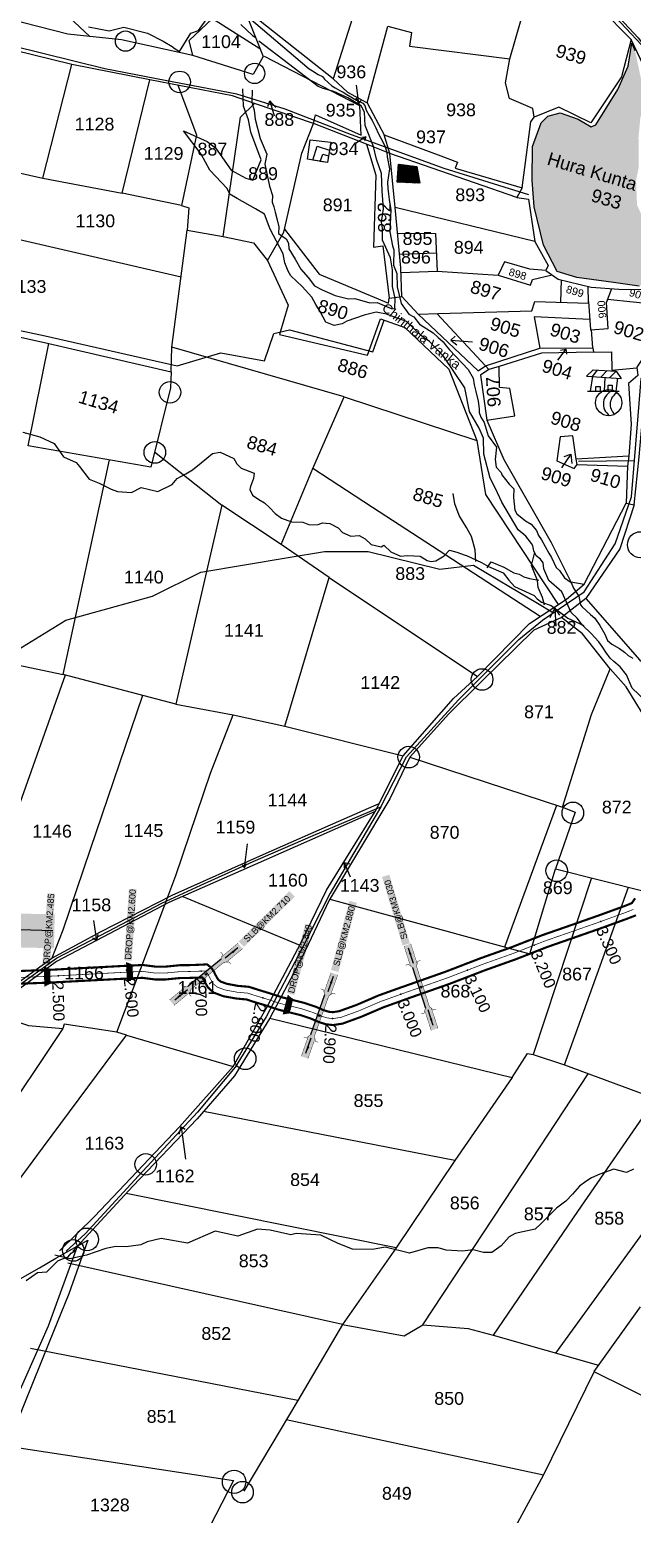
# Model space of a CAD drawing. Header units: inches. Extents: x 191726 to 254104, y 1600078 to 1621862.
# Drawn here: x 196787 to 197637, y 1607124 to 1609216 of the extents above; entities that cross this region are included whole.
import ezdxf
from ezdxf.enums import TextEntityAlignment as Align

# ---------------------------------------------------------------- set-up
doc = ezdxf.new("R2010")
doc.units = ezdxf.units.IN
doc.header["$LTSCALE"] = 15
doc.header["$MEASUREMENT"] = 0
doc.linetypes.add('ACAD_ISO02W100', pattern=[15, 12, -3])
doc.linetypes.add('HIDDEN2', pattern=[0.1875, 0.125, -0.0625])
for name, color, linetype in [('BOUNDRY STONES', 240, 'Continuous'), ('CANAL1', 7, 'Continuous'), ('CSMark', 72, 'Continuous'), ('PLOTS', 7, 'Continuous'), ('PLOTS NO', 7, 'Continuous'), ('ROADS', 1, 'Continuous'), ('STREAMS', 4, 'Continuous'), ('STRUCTURE', 5, 'Continuous'), ('text2', 7, 'Continuous'), ('Title', 7, 'Continuous'), ('VILLAGE', 7, 'Continuous'), ('wells', 7, 'Continuous')]:
    doc.layers.add(name, color=color, linetype=linetype)
doc.styles.get("Standard").update_dxf_attribs({"font": 'arial.ttf'})
doc.dimstyles.get("Standard").update_dxf_attribs({"dimtxt": 0.18, "dimasz": 0.18, "dimexe": 0.18, "dimexo": 0.0625, "dimgap": 0.09, "dimtad": 0, "dimtih": 1, "dimtoh": 1, "dimdec": 4, "dimzin": 0, "dimdsep": 46, "dimtxsty": 'Standard', "dimcen": 0.09, "dimadec": 0, "dimazin": 0, "dimtfac": 1, "dimtdec": 4, "dimtofl": 0, "dimtmove": 0, "dimatfit": 3, "dimfxl": 1, "dimtolj": 1, "dimtzin": 0, "dimarcsym": 0})

# ---------------------------------------------------------------- blocks, each defined once
blk = doc.blocks.new('DROP')
h = blk.add_hatch()
h.set_pattern_fill('ANSI31', color=1, scale=10, angle=45)
h.set_pattern_definition([(90, (-324.4107, -25.7687), (-1.25, 0), [])])
h.paths.add_polyline_path([(-9.9, -4.3), (-13.8, 4.1), (13.8, 4.1), (10.2, -4.3)])
at = {"layer": 'STRUCTURE', "color": 5, "const_width": 0.49}
blk.add_lwpolyline([(-9.9, -4.3), (-13.8, 4.1), (13.8, 4.1), (10.2, -4.3), (-9.9, -4.3)], dxfattribs=at)
at = {"layer": 'STRUCTURE', "color": 5}
blk.add_circle((0, 0), 1.33, dxfattribs=at)
blk = doc.blocks.new('SLB')
at = {"layer": 'STRUCTURE'}
h = blk.add_hatch(dxfattribs=at)
h.set_pattern_fill('DOTS', color=6, scale=20, angle=320.3722, style=0)
h.set_pattern_definition([(320.372247934, (-159.4327, -72.9564), (1.2786241598, 0.5641323054), [0, -1.25])])
h.paths.add_polyline_path([(769699.5, 1706871.1), (769699.5, 1706861.1), (769729.1, 1706861.1), (769732.1, 1706863.1), (769792.1, 1706863.1), (769795.1, 1706861.1), (769824.7, 1706861.1), (769824.7, 1706871.1), (769795.1, 1706871.1), (769792.1, 1706869.1), (769732.1, 1706869.1), (769729.1, 1706871.1)])
at = {"layer": 'STRUCTURE', "color": 6, "linetype": 'ACAD_ISO02W100', "ltscale": 0.5, "const_width": 0.5}
for points in [[(769699.5, 1706871.1), (769729.1, 1706871.1)], [(769699.5, 1706861.1), (769729.1, 1706861.1)], [(769795.1, 1706871.1), (769824.7, 1706871.1)], [(769795.1, 1706861.1), (769824.7, 1706861.1)]]:
    blk.add_lwpolyline(points, dxfattribs=at)
at = {"layer": 'STRUCTURE', "color": 6, "const_width": 0.628}
for points in [[(769726.1, 1706877.1), (769726.1, 1706873.1), (769732.1, 1706869.1), (769792.1, 1706869.1), (769798.1, 1706873.1), (769798.1, 1706877.1)], [(769726.1, 1706855.1), (769726.1, 1706859.1), (769732.1, 1706863.1), (769792.1, 1706863.1), (769798.1, 1706859.1), (769798.1, 1706855.1)]]:
    blk.add_lwpolyline(points, dxfattribs=at)
at = {"layer": 'STRUCTURE', "color": 6}
blk.add_lwpolyline([(769732.1, 1706863.1), (769792.1, 1706863.1)], dxfattribs=at)
blk.add_lwpolyline([(769732.1, 1706863.1), (769792.1, 1706863.1)], dxfattribs=at)
at = {"layer": 'STRUCTURE', "color": 0}
blk.add_circle((769762.1, 1706866.1), 1.24, dxfattribs=at)
for points in [[(769703.8, 1706866), (769726.7, 1706866)], [(769818.6, 1706865.8), (769795.7, 1706865.8)]]:
    blk.add_leader(points, dimstyle='Standard', override={"dimasz": 10, "dimgap": 0.09, "dimtad": 0}, dxfattribs=at)

msp = doc.modelspace()

# ---------------------------------------------------------------- hatches: boundary and pattern name
at = {"layer": 'VILLAGE'}
h = msp.add_hatch(dxfattribs=at)
h.set_pattern_fill('ANSI31', color=30, scale=11.805297, angle=2.6274)
h.set_pattern_definition([(47.627391, (153890.0272, 1592848.3399), (-1.09018614, 0.99452142), [])])
h.paths.add_polyline_path([(197307.2, 1609026.3), (197333.2, 1609022.8), (197337.3, 1608999.3), (197305.4, 1609000.6)])
at = {"layer": 'wells'}
h = msp.add_hatch(dxfattribs=at)
h.set_pattern_fill('DASH', color=4, scale=12.436833, angle=-16.6791)
h.set_pattern_definition([(343.3208545, (164753.1888, 1614645.4132), (1.93538719, 1.04300749), [1.55460416, -1.55460416])])
h.paths.add_polyline_path([(197636.3, 1609196.6), (197640.7, 1609186.4), (197647.7, 1609153.8), (197653.1, 1609128.5), (197657.5, 1609115.2), (197648.4, 1609092.1), (197645.7, 1609063.7), (197646.2, 1609022.8), (197642.3, 1609003.4), (197643.6, 1608968.9), (197652.9, 1608948.5), (197664.1, 1608885.3), (197667.4, 1608866.4), (197646.6, 1608854.4), (197610.6, 1608859.3), (197558.7, 1608866.4), (197530.9, 1608875.2), (197511.6, 1608912.3), (197498.7, 1608966.3), (197495.7, 1609003.4), (197496.4, 1609051), (197508.6, 1609084.5), (197517.7, 1609093.9), (197535.2, 1609098.7), (197560.9, 1609089.5), (197579.1, 1609078.7), (197585.5, 1609081.4), (197616.7, 1609131.2), (197631, 1609164.3)])

# ---------------------------------------------------------------- linework, layer by layer
at = {"layer": 'BOUNDRY STONES', "color": 1}
for centre, radius in [((196922.6, 1609199.5), 14.3), ((197104.6, 1609154), 14.3), ((196998.9, 1609142), 15.2), ((196985.3, 1608704.8), 15.2), ((196963.9, 1608620.1), 15.2), ((197425.2, 1608300.3), 15.2), ((197321.8, 1608191), 15.2), ((197553.2, 1608112.4), 15.2), ((197530.3, 1608030.9), 15.2), ((197091.3, 1607766.1), 15.2), ((196951, 1607617.4), 15.2), ((196848.9, 1607496.1), 15.2), ((196868.2, 1607511.6), 16.1), ((197075.6, 1607170.2), 16.5), ((197087.5, 1607155.6), 15.2)]:
    msp.add_circle(centre, radius, dxfattribs=at)
at = {"layer": 'CANAL1', "color": 200, "const_width": 3}
for points in [[(196743.4, 1607888.6), (196812.9, 1607891.2), (196924.3, 1607897.1), (196927.8, 1607897.2), (196946.9, 1607898.2), (196965.4, 1607895.8), (196977.2, 1607895.7), (196999.6, 1607897.9), (197012.8, 1607898), (197029.2, 1607898.6), (197037.5, 1607899.1), (197043.4, 1607894.4), (197047.3, 1607888.7), (197048.8, 1607885.3), (197052.9, 1607878), (197056.3, 1607875), (197065.3, 1607871.7), (197080.7, 1607868.8), (197096.8, 1607867.4), (197108.1, 1607863.7), (197118.7, 1607860.5), (197123.9, 1607858.9), (197143.5, 1607852.6), (197174.5, 1607844.8), (197190.2, 1607839.6), (197201.5, 1607834.7), (197209, 1607832.3), (197214.8, 1607831.7), (197224, 1607833.2), (197248.2, 1607841.9), (197279.1, 1607855.2), (197307.8, 1607865.5), (197314.4, 1607867.8), (197373.7, 1607888.7), (197422.5, 1607907.5), (197466.5, 1607923.1), (197510.1, 1607940.2), (197544.4, 1607952.1), (197587.8, 1607967.3), (197624.5, 1607980.6), (197634.6, 1607984.6), (197636.5, 1607985.6), (197637.6, 1607987.2), (197641, 1607992.1)], [(196742.8, 1607870.6), (196813.7, 1607873.3), (196925.2, 1607879.1), (196928.7, 1607879.3), (196946.2, 1607880.1), (196964.2, 1607877.8), (196978, 1607877.7), (197000.5, 1607879.9), (197013.2, 1607880), (197030.1, 1607880.6), (197031, 1607880.7), (197031.5, 1607879.9), (197032.7, 1607877.2), (197038.7, 1607866.6), (197046.8, 1607859.3), (197060.5, 1607854.2), (197078.3, 1607851), (197093.2, 1607849.6), (197102.7, 1607846.5), (197113.6, 1607843.2), (197118.5, 1607841.8), (197138.5, 1607835.2), (197169.4, 1607827.5), (197183.8, 1607822.7), (197195.2, 1607817.8), (197205.4, 1607814.6), (197215.3, 1607813.6), (197228.5, 1607815.6), (197254.8, 1607825.2), (197285.7, 1607838.4), (197313.8, 1607848.5), (197320.4, 1607850.9), (197379.9, 1607871.8), (197428.8, 1607890.6), (197472.9, 1607906.3), (197516.4, 1607923.3), (197550.3, 1607935.1), (197593.8, 1607950.3), (197630.9, 1607963.8), (197642.2, 1607968.2)]]:
    msp.add_lwpolyline(points, dxfattribs=at)
at = {"layer": 'CANAL1', "color": 1, "linetype": 'HIDDEN2', "ltscale": 4, "const_width": 1}
msp.add_lwpolyline([(196743.1, 1607879.6), (196813.3, 1607882.2), (196924.8, 1607888.1), (196928.3, 1607888.3), (196946.6, 1607889.1), (196964.8, 1607886.8), (196977.6, 1607886.7), (197000.1, 1607888.9), (197013, 1607889), (197029.6, 1607889.6), (197034.6, 1607889.9), (197036.7, 1607888.2), (197039.4, 1607884.3), (197040.7, 1607881.3), (197045.8, 1607872.3), (197051.5, 1607867.2), (197062.9, 1607863), (197079.5, 1607859.9), (197095, 1607858.5), (197105.4, 1607855.1), (197116.2, 1607851.9), (197121.2, 1607850.3), (197141, 1607843.9), (197171.9, 1607836.2), (197187, 1607831.2), (197198.3, 1607826.2), (197207.2, 1607823.5), (197215, 1607822.7), (197226.2, 1607824.4), (197251.5, 1607833.6), (197282.4, 1607846.8), (197310.8, 1607857), (197317.4, 1607859.4), (197376.8, 1607880.2), (197425.7, 1607899), (197469.7, 1607914.7), (197513.2, 1607931.8), (197547.3, 1607943.6), (197590.8, 1607958.8), (197627.7, 1607972.2), (197638.4, 1607976.4)], dxfattribs=at)
at = {"layer": 'PLOTS'}
for points in [[(197218.7, 1609585.3), (197218.7, 1609585.3), (197181.6, 1609507.6), (197136.8, 1609392.4), (197102.6, 1609286.1), (197091.2, 1609241.1), (197116.5, 1609177.6), (197102.4, 1609152.6), (197017.4, 1609179.3), (196917.1, 1609201.1), (196841.4, 1609209.1), (196611, 1609268.6), (196541.6, 1609275.3), (196461.1, 1609293.3), (196380.8, 1609312.4), (196261.2, 1609337.6), (196145.8, 1609346.2), (196082.5, 1609361.3), (195975.6, 1609381.4), (195855.7, 1609399.1)], [(197218.7, 1609585.3), (197409.3, 1609451.6), (197505.7, 1609368.4), (197593.2, 1609260.6), (197645.1, 1609204.3), (197667.1, 1609176)], [(197301.9, 1609419.8), (197215.4, 1609146.4), (197094.7, 1609241.8)], [(197295.4, 1609041.3), (197262.2, 1609054.2), (197188.8, 1609082.9), (197104.2, 1609111.8), (197073.6, 1609122.2), (196956.7, 1609145.1), (196847, 1609166.6), (196681.8, 1609207), (196589.3, 1609229.6), (196558.1, 1609232.2), (196327.6, 1609286.2), (196247.2, 1609299.8), (196162.7, 1609319.7), (196020.3, 1609353.2), (195933.8, 1609375.2), (195854.1, 1609391.3)], [(196566.2, 1609272.9), (196620.3, 1609297.1), (196709.6, 1609269.7), (196791.3, 1609282.2), (196872.1, 1609205.9)], [(197563, 1609287.5), (197591.6, 1609246), (197635.4, 1609201.9), (197621.8, 1609149.3), (197578.7, 1609084.4), (197533.6, 1609106.6), (197498.7, 1609092.2), (197496.7, 1609104.6), (197463.7, 1609118.8), (197458, 1609140.7), (197464.2, 1609174.7), (197488.4, 1609258)], [(197017.4, 1609179.3), (197012.3, 1609200.2), (197045.3, 1609231.4), (197111.9, 1609189)], [(197215.4, 1609146.4), (197235.7, 1609127.6), (197263.2, 1609112.6), (197292.5, 1609220.6), (197325.7, 1609211.6), (197322.8, 1609192.4), (197464.2, 1609174.7)], [(197499.6, 1608917.1), (197518.6, 1608883.4), (197515.3, 1608876.5), (197532.3, 1608864.4), (197579.1, 1608853), (197617.9, 1608850.1), (197657.7, 1608849.7), (197658.5, 1608925.7), (197655.2, 1608976.8), (197655.7, 1609051.7), (197659, 1609109.8), (197675.7, 1609131.8), (197657.5, 1609155.2), (197635.4, 1609201.9)], [(196570.4, 1609139.8), (196590.5, 1609054.8), (196806, 1609006.4), (196847, 1609166.6)], [(197190.6, 1609095.7), (197254.9, 1609066.8), (197252.8, 1609108.2), (197118.5, 1609177.6)], [(196806, 1609006.4), (196917.9, 1608985.2), (196956.7, 1609145.1)], [(196996.2, 1609137.4), (197022.6, 1609067.6), (197001.6, 1608967.9), (196917.9, 1608985.2)], [(197001.6, 1608967.9), (197011.9, 1608964.8), (197009.4, 1608933.2), (197060.4, 1608924.4), (197084.6, 1609092.6), (197104.2, 1609111.8)], [(197263.2, 1609112.6), (197287.2, 1609067.3), (197367, 1609037.9), (197390.5, 1609029.2), (197387.2, 1609020.3), (197481.5, 1608992.9), (197494.1, 1609085.8), (197498.7, 1609092.2)], [(197060.4, 1608924.4), (197103, 1608915.2), (197122.6, 1608890.4), (197145.9, 1608930.5), (197171, 1609041.6), (197187.4, 1609083.4), (197190.6, 1609095.7)], [(197481.5, 1608992.9), (197474.3, 1608979.3), (197295.4, 1609041.3), (197287.2, 1609067.3)], [(197262.2, 1609054.2), (197275.3, 1609010.8), (197272, 1608909.4), (197285.3, 1608911.3), (197294.4, 1608837.4), (197312.1, 1608839.6), (197310.8, 1608880.2), (197302.8, 1608965)], [(197474.3, 1608979.3), (197490.5, 1608976.9), (197499.6, 1608917.1), (197302.8, 1608965), (197295.4, 1609041.3)], [(197000.8, 1608866.9), (196747, 1608925.5), (196759, 1609017)], [(196592.4, 1608938.1), (196556.5, 1608830.8), (196814.4, 1608773.8), (196986.9, 1608733.5), (196988, 1608768.4)], [(197230.9, 1608698.4), (196988, 1608768.4), (197009.4, 1608933.2)], [(197146.8, 1608934.7), (197195.4, 1608871.1), (197293.3, 1608830.6), (197294.4, 1608837.4)], [(197306.2, 1608928.8), (197359.6, 1608928.3), (197361.7, 1608874.9), (197311, 1608873.3)], [(197122.6, 1608890.4), (197151.7, 1608827.4), (197139.7, 1608786.1), (197263.7, 1608757.2), (197282.1, 1608808.3), (197316.2, 1608796), (197378.4, 1608737.5), (197417.6, 1608637), (197430.1, 1608561.1), (197532.7, 1608405.9)], [(197309, 1608899.3), (197360.7, 1608901.3)], [(197361.7, 1608875.3), (197448, 1608869.8), (197493.5, 1608855.7), (197496.1, 1608863.9), (197523.8, 1608870.5)], [(197515.3, 1608876.5), (197492.7, 1608878.5), (197456.9, 1608888.8), (197448, 1608869.8)], [(197312.1, 1608839.6), (197335.2, 1608814.9), (197363.9, 1608815.7), (197495.5, 1608819.7), (197499.8, 1608832.9), (197575.2, 1608830.3), (197574.6, 1608854.1)], [(197536.6, 1608863.3), (197535.6, 1608831.7)], [(197575.1, 1608832.7), (197578, 1608792.9), (197603, 1608794.7), (197600.4, 1608831.1), (197608.2, 1608850.9)], [(197602.2, 1608835.8), (197674.6, 1608828.5)], [(197335.2, 1608814.9), (197419.9, 1608735.3), (197429.9, 1608742)], [(197361.2, 1608815.7), (197429.9, 1608742)], [(197577, 1608807.3), (197498.8, 1608811), (197506.5, 1608767.1), (197581.3, 1608767.3), (197579.4, 1608793)], [(196986.9, 1608733.5), (196986.1, 1608710.9), (196958.1, 1608599.6), (196785.5, 1608629.4), (196814.4, 1608773.8)], [(197581.3, 1608767.3), (197582.1, 1608761.3), (197508.8, 1608760), (197449.3, 1608741.3), (197434.9, 1608736.8), (197429.9, 1608742), (197506.5, 1608767.1)], [(197662.6, 1608769.7), (197655.1, 1608758.1), (197643.4, 1608740.1), (197644.7, 1608728.6), (197631.7, 1608717), (197635.5, 1608660), (197631.9, 1608614.7), (197630.2, 1608600.9), (197628.5, 1608548.8), (197639.6, 1608546.3), (197646.6, 1608613.8), (197650.9, 1608661.8), (197655.2, 1608669.4)], [(197582.1, 1608761.3), (197607.7, 1608761.9), (197608.2, 1608735.8), (197643.5, 1608739.5)], [(197434.9, 1608736.8), (197422.8, 1608729), (197432.1, 1608665.7), (197471.6, 1608671.6), (197464.2, 1608710), (197450, 1608711.5), (197449.3, 1608741.3)], [(197507.1, 1608389), (197270.9, 1608542.5), (197186.5, 1608597.4), (197230.9, 1608698.4), (197417.6, 1608637)], [(197432.1, 1608665.7), (197456, 1608610), (197522.4, 1608493.5), (197550.2, 1608438.1), (197569.3, 1608434.8), (197628.5, 1608548.8)], [(197631.9, 1608614.7), (197557.9, 1608610.8), (197553.1, 1608643.7), (197535.5, 1608642.2), (197530.7, 1608608.1), (197555, 1608597.4), (197559.1, 1608603.3), (197557.9, 1608610.8)], [(196963.5, 1608620.8), (197058.1, 1608545.7), (196993.3, 1608265.5), (196834.5, 1608307.2)], [(196420.7, 1608029.2), (196640.7, 1607967.1), (196761, 1608322.7), (196834.5, 1608307.2), (196899.8, 1608609.7)], [(197142, 1608490.3), (197186.5, 1608597.4)], [(197559.1, 1608603.3), (197630.2, 1608600.9)], [(197639.6, 1608546.3), (197619.4, 1608484.4), (197571.7, 1608414.2), (197537, 1608387.5), (197498.2, 1608370), (197423.2, 1608296), (197377.9, 1608251.3), (197323.4, 1608190.8), (197295, 1608132.2), (197209.8, 1607989.3), (197171.7, 1607909.3), (197126.2, 1607823.3), (197076.3, 1607741.9), (197023.5, 1607681.7), (196932.9, 1607586.5), (196848.5, 1607494.9)], [(197147, 1608234.6), (197209.7, 1608443.9), (197142, 1608490.3), (197058.1, 1608545.7)], [(196829.7, 1607495.6), (196878.8, 1607543.8), (196998.8, 1607670.2), (197074.1, 1607755), (197122.1, 1607839.4), (197169.9, 1607929.1), (197205.8, 1608003.6), (197274.7, 1608114.5), (197314.1, 1608192.6), (197384.9, 1608273.4), (197418.7, 1608304.5), (197492.1, 1608379.1), (197544.2, 1608413.5), (197569.3, 1608434.8)], [(197209.7, 1608443.9), (197418.7, 1608304.5)], [(197571.7, 1608414.2), (197647.8, 1608327.3), (197725.1, 1608267.7), (197775.1, 1608205.5), (197891.7, 1608177.2)], [(197885.4, 1607864.1), (197826.3, 1607967.3), (197760.9, 1608081.3), (197708.3, 1608160), (197628.2, 1608290.2), (197605.9, 1608315.2), (197567, 1608364.7), (197537, 1608387.5)], [(196837.4, 1608306.4), (196667, 1607826.4), (196588.3, 1607831.7), (196627.5, 1607970.8)], [(197323.4, 1608190.8), (197538.6, 1608120.6), (197579.4, 1608250.8), (197605.9, 1608315.2)], [(196946.4, 1608277.8), (196872.8, 1608060.8), (196834.2, 1607947), (196818.8, 1607907.8)], [(196993.3, 1608265.5), (197074.3, 1608250.4), (197147, 1608234.6), (197314.1, 1608192.6)], [(196910.5, 1607803.5), (196977.9, 1607983.1), (196993.3, 1608024.2), (197042.3, 1608168.6), (197074.3, 1608250.4)], [(196667, 1607826.4), (196725.5, 1607820), (196760.7, 1607866.2), (196818.8, 1607907.8), (196887.1, 1607945), (196988.3, 1607996.7), (197116.8, 1608053.6), (197223.2, 1608100.8), (197280.2, 1608125.5)], [(197457.2, 1607923.7), (197530.6, 1608123.2)], [(197538.6, 1608120.6), (197556.5, 1608113.3), (197528.5, 1608033.7), (197655.6, 1608001.5), (197826.3, 1607967.3)], [(197274.7, 1608114.5), (197084.9, 1608030.8), (196983.4, 1607986), (196825.4, 1607902.9), (196763.8, 1607857.4), (196740.6, 1607827.6), (196725.4, 1607814.9), (196644.2, 1607762.7), (196555.2, 1607692.9), (196474.1, 1607616.8), (196416.5, 1607557.2), (196345.1, 1607475.6), (196349.2, 1607462), (196391.4, 1607443)], [(197210.7, 1607990.8), (197492.4, 1607914.1), (197528.5, 1608033.7)], [(197579.3, 1608020.8), (197497.3, 1607772.1), (197541.4, 1607757.6), (197669.7, 1607710.1), (197713.4, 1607696.9)], [(197003.2, 1607994.7), (197168.4, 1607926.2)], [(197541.4, 1607757.6), (197631.6, 1608007.6)], [(196524.5, 1607453.5), (196623.2, 1607620.4), (196710.6, 1607768.3), (196740.6, 1607827.6), (196785.7, 1607812.8), (196834.4, 1607808.6), (196738.5, 1607665.9), (196589.3, 1607435.9)], [(196704.5, 1607504.1), (196806.9, 1607641.9), (196893.8, 1607758.9), (196923.8, 1607799.2), (196910.5, 1607803.5), (196836.3, 1607814.7), (196834.4, 1607808.6)], [(197126.2, 1607823.3), (197467.7, 1607739.9), (197489.1, 1607773.5), (197497.3, 1607772.1)], [(196923.8, 1607799.2), (197074.1, 1607755)], [(197467.7, 1607739.9), (197386.6, 1607622.9), (197032.5, 1607691.9)], [(197341.5, 1607391.4), (197483.5, 1607606.5), (197575, 1607745.1)], [(197669.7, 1607710.1), (197559.6, 1607551.2), (197440.8, 1607376.6)], [(197529.3, 1607351.5), (197759.5, 1607668.9)], [(197386.6, 1607622.9), (197303.9, 1607499.6), (196923.3, 1607576.1)], [(196764.2, 1607450.7), (196801.3, 1607471.8), (196824.3, 1607485), (196869.2, 1607510.6), (196842.7, 1607434.8), (196814.8, 1607366.9), (196768, 1607250.6)], [(196560.6, 1607159.3), (196670.7, 1607130), (196728.8, 1607200.7), (196770.7, 1607292.1), (196813.8, 1607390), (196854.8, 1607502.3)], [(197303.9, 1607499.6), (197228.5, 1607391.6), (196841.3, 1607478.4)], [(197648.2, 1607416.5), (197582.8, 1607325.5), (197723.4, 1607256.3), (197817.9, 1607216.7), (198022.7, 1607134.8)], [(197228.5, 1607391.6), (197165.3, 1607284.9), (196788.6, 1607357.8)], [(197228.5, 1607391.6), (197315.6, 1607375.7), (197341.5, 1607391.4), (197405.7, 1607386), (197440.8, 1607376.6), (197589.2, 1607334.5)], [(197511.7, 1607179.5), (197583.4, 1607325.2)], [(197165.3, 1607284.9), (197089.4, 1607157)], [(197433.2, 1607034.9), (197511.7, 1607179.5), (197149, 1607257.5)], [(196732.1, 1607224), (197074.8, 1607172.3), (197017, 1607059.9), (197369.3, 1606989.3), (197626.5, 1606880.8), (197730.8, 1606836), (197816.6, 1606807.8), (197870.8, 1606793.5), (198015.5, 1606765.3), (198020.4, 1606796.4), (198096.8, 1606795.7), (198107.8, 1606845.5), (198356, 1606824.9), (198713.3, 1606797.5), (198722.2, 1606696.5), (198740.3, 1606633.3), (198805.6, 1606543.4), (198865.2, 1606472.6), (198907.7, 1606329.3), (199143.8, 1606289.3), (199220.6, 1606276.3), (199217.6, 1606258.4), (199613.7, 1606162.4)]]:
    msp.add_lwpolyline(points, dxfattribs=at)
at = {"layer": 'PLOTS NO'}
for points in [[(197251.4, 1609111.8), (197248.3, 1609137.3)], [(197123, 1609107.4), (197126.2, 1609115.4), (197134.6, 1609105.9)], [(197126.2, 1609115.4), (197132.3, 1609094.4)], [(197247.3, 1609119.6), (197251.4, 1609111.8), (197254.6, 1609115.9)], [(197261.4, 1609064.5), (197246.8, 1609055.1)], [(197255.8, 1609064.3), (197261.4, 1609064.5), (197259.6, 1609058.8)], [(197387.2, 1608784), (197381.1, 1608778.3), (197389.4, 1608771.8)], [(197381.1, 1608778.3), (197411.8, 1608775.7)], [(197543.5, 1608765.8), (197531.4, 1608750.1)], [(197536, 1608764.4), (197543.5, 1608765.8), (197544, 1608758.6)], [(197550.3, 1608617.5), (197537, 1608598.4)], [(197540.9, 1608614.3), (197550.3, 1608617.5), (197551.8, 1608604.6)], [(197521.1, 1608387.8), (197528, 1608400.6), (197534.3, 1608391.1)], [(197528, 1608400.6), (197529.3, 1608375.4)], [(197090.5, 1608035), (197094.3, 1608068.9)], [(197086.8, 1608039.1), (197090.5, 1608035), (197093.2, 1608040.9)], [(197231.8, 1608032.4), (197231, 1608042.6), (197239, 1608040.5)], [(197231, 1608042.6), (197239.2, 1608022.2)], [(196882.1, 1607932.8), (196878.1, 1607961)], [(196876, 1607936.5), (196882.1, 1607932.8), (196884.1, 1607941.2)], [(196998, 1607659.7), (197001, 1607670.3), (197006.7, 1607666.8)], [(197001, 1607670.3), (197006.9, 1607624.7)]]:
    msp.add_lwpolyline(points, dxfattribs=at)
at = {"layer": 'ROADS'}
for points in [[(197286.8, 1609544.5), (197411, 1609445.7), (197498.6, 1609368.3), (197567.8, 1609287.6), (197605.8, 1609241.2), (197649.8, 1609194.3), (197695.5, 1609130.2), (197715, 1609098.8), (197769.4, 1609093.4), (197841.6, 1609085.5), (197915.9, 1609125.3), (197974.1, 1609153.3), (198065.3, 1609188.4), (198208.1, 1609235.3)], [(197491.2, 1608983), (197371.8, 1609020.1), (197241.2, 1609067.6), (197147.7, 1609103.7), (197079.5, 1609124.8), (196978.4, 1609144.2), (196893.4, 1609160.3), (196674.2, 1609214.4), (196578.2, 1609235), (196514.3, 1609250), (196343.1, 1609285.6), (196245.1, 1609304.1), (196210.5, 1609310.7), (196044.7, 1609351.9), (195931.8, 1609380.4), (195854.8, 1609393.9)], [(195854.9, 1608722.4), (195882.2, 1608733.5), (195960.4, 1608731.8), (196132.4, 1608721.8), (196286.7, 1608783.2), (196375.4, 1608779.3), (196523.2, 1608760.3), (196530.5, 1608767.9), (196558.7, 1608837.4), (196809.5, 1608784.2), (196995.3, 1608742.3), (197057.1, 1608760.6), (197118.3, 1608749.1), (197131.6, 1608787.5), (197153.8, 1608792.8), (197271.1, 1608761.6), (197287.3, 1608806.4)], [(196308.2, 1607433.3), (196344.6, 1607483.5), (196440.1, 1607588.6), (196531.5, 1607682.1), (196626.2, 1607756.4), (196728.1, 1607819.4), (196763.2, 1607863.2), (196825.4, 1607907.9), (196897.8, 1607945.3), (196973.9, 1607985.1), (197028.9, 1608010.4), (197102.3, 1608044.1), (197187.1, 1608080.6), (197282.4, 1608121), (197318.8, 1608191.6), (197392.2, 1608271.8), (197477, 1608356.8), (197510.4, 1608383.8), (197569.2, 1608423.8), (197613, 1608491.5), (197635.7, 1608557.4), (197645.2, 1608671.7), (197649.5, 1608723.8), (197667.5, 1608767.7)], [(197561, 1608607.8), (197640, 1608608.9)], [(196132, 1607972.9), (196236.7, 1608016.1), (196302.5, 1608062.6), (196318.1, 1608086.5), (196443.4, 1608169.2), (196519.3, 1608177.9), (196587.3, 1608198.7), (196680.3, 1608267.4), (196758.9, 1608335.1), (196838.2, 1608383.7), (196960.7, 1608417.7), (197028.5, 1608451.6), (197151.7, 1608472.2), (197203, 1608480.7), (197264.7, 1608480.6), (197365.6, 1608455.6), (197413, 1608461.2), (197465.1, 1608430.5), (197501.1, 1608409.3), (197525.8, 1608394.3)], [(197282.4, 1608121), (197210.9, 1607999.4), (197171.2, 1607920.9), (197121, 1607825.1), (197077.3, 1607754.1), (197024, 1607691), (196940.8, 1607601.1), (196865.5, 1607519.7), (196839.1, 1607495.3)]]:
    msp.add_lwpolyline(points, dxfattribs=at)
at = {"layer": 'STREAMS', "color": 4}
for points in [[(196870.6, 1609219.7), (196899.5, 1609214), (196920, 1609219.2), (196953.5, 1609210.8), (196975.6, 1609199.2), (196988.4, 1609191.9), (196992.5, 1609188.7), (196998.5, 1609184.7), (197014.5, 1609210.7), (197025.5, 1609214.5), (197038.4, 1609232.7)], [(197084.9, 1609223), (197101.5, 1609207.4), (197106.2, 1609204.4)]]:
    msp.add_lwpolyline(points, dxfattribs=at)
at = {"layer": 'STREAMS'}
for points in [[(197096.9, 1609232.4), (197181.5, 1609160.3), (197186, 1609157.7), (197194, 1609152.6), (197200.2, 1609149.5), (197203.1, 1609145.8), (197213.5, 1609136.4), (197217.9, 1609133.8), (197224.7, 1609129.8), (197229.6, 1609127.6), (197234.5, 1609124.1), (197248.2, 1609116.4), (197256.9, 1609112.2), (197259.9, 1609108.9), (197261.9, 1609102.3), (197266, 1609094.7), (197270.2, 1609087.5), (197275.5, 1609077.2), (197278.9, 1609069.8), (197282.3, 1609062.8), (197287.9, 1609051.9), (197290.8, 1609043.1), (197291.6, 1609036.5), (197294.5, 1609019.4), (197292.1, 1609000.6), (197292.2, 1608991.8), (197293.5, 1608983.8), (197294.4, 1608976.4), (197296.4, 1608961.8), (197295.1, 1608930.8), (197298.9, 1608911.3), (197300.7, 1608905.6), (197300.2, 1608883.8), (197305, 1608872), (197305.4, 1608853.3), (197311.2, 1608830.1), (197321.9, 1608815), (197329.1, 1608811.2), (197336.8, 1608800.9), (197356.3, 1608788.7), (197363.5, 1608782.2), (197370.3, 1608775.7), (197374.6, 1608770.1), (197379.4, 1608764.7), (197405.6, 1608737), (197412.7, 1608724.9), (197414.2, 1608715.3), (197416.2, 1608705.9), (197419.8, 1608692.5), (197421.3, 1608681.7), (197421.2, 1608676.2), (197423.4, 1608669.9), (197428.2, 1608662.1), (197433.7, 1608643.3), (197445.4, 1608627.5), (197443.8, 1608610.4), (197444.9, 1608599.4), (197451.9, 1608592.1), (197453.2, 1608588.5), (197463.3, 1608575.3), (197469.8, 1608568.9), (197469.3, 1608556.7), (197471.2, 1608539), (197474.4, 1608533.7), (197486.5, 1608523.7), (197494.3, 1608519), (197502.1, 1608510.3), (197504.7, 1608503.1), (197508.9, 1608497.1), (197519.1, 1608478.1), (197523.3, 1608472), (197529.5, 1608458.2), (197534.2, 1608453.7), (197541.5, 1608443.5), (197551, 1608436.7), (197553.9, 1608429), (197561.8, 1608417.6), (197564.1, 1608405.4), (197566.5, 1608402.7), (197577.9, 1608391.7), (197584, 1608386.7), (197591.3, 1608376.5), (197598.4, 1608364), (197602.1, 1608355.3), (197608.2, 1608350.3), (197619, 1608343.9), (197626, 1608339), (197631.3, 1608334.2), (197637.7, 1608330.3)], [(197100.9, 1609130.4), (197100.4, 1609113.7), (197104.1, 1609102.2), (197105.5, 1609089.5), (197112.3, 1609062.1), (197122, 1609040.4), (197119.1, 1609026.3), (197125.6, 1608995), (197129.8, 1608981.9), (197129.5, 1608972.6), (197131.6, 1608965.9), (197133.4, 1608958.4), (197136.4, 1608947.7), (197138.8, 1608938), (197138.4, 1608928.7), (197149.2, 1608920.9), (197152.4, 1608915.1), (197152.8, 1608906.8), (197161.6, 1608892.3), (197169.7, 1608878.5), (197180, 1608866.4), (197188.8, 1608854.8), (197199.8, 1608849), (197218.2, 1608841.1), (197237, 1608836.7), (197245.6, 1608836.9), (197267.2, 1608830.9), (197277.4, 1608831.1), (197297.2, 1608823.1), (197302.3, 1608822.4), (197302.7, 1608837.4), (197300.9, 1608845.3), (197299, 1608854), (197299.1, 1608877.5), (197296, 1608894.4), (197284.9, 1608918.9), (197284.7, 1608935.8), (197283.2, 1608944.4), (197286.3, 1608963.1), (197284.3, 1608988), (197283.3, 1609013.2), (197276.2, 1609033.3), (197272.1, 1609050.9), (197260.5, 1609080.7), (197259.6, 1609099.3), (197254.9, 1609108.1), (197235.8, 1609119.5), (197216.4, 1609128.6), (197201.3, 1609132.7), (197194, 1609135.7), (197110.3, 1609199.2)], [(197646.6, 1608854.4), (197610.6, 1608859.3), (197558.7, 1608866.4), (197530.9, 1608875.2), (197511.6, 1608912.3), (197498.7, 1608966.3), (197495.7, 1609003.4), (197496.4, 1609051), (197508.6, 1609084.5), (197517.7, 1609093.9), (197535.2, 1609098.7), (197560.9, 1609089.5), (197579.1, 1609078.7), (197585.5, 1609081.4), (197616.7, 1609131.2), (197631, 1609164.3), (197636.3, 1609196.6)], [(197636.3, 1609196.6), (197640.7, 1609186.4)], [(197656, 1608269.6), (197636.8, 1608288.3), (197629, 1608306.9), (197620.1, 1608318.1), (197611, 1608325.7), (197605.9, 1608330.5), (197599.5, 1608338.9), (197594.6, 1608346.9), (197589.6, 1608353.2), (197579, 1608365.3), (197567, 1608377), (197559.3, 1608386.7), (197550.8, 1608394.9), (197537.8, 1608423.8), (197519.1, 1608439.9), (197512.2, 1608456.2), (197511.4, 1608464.6), (197507.7, 1608469.7), (197501.4, 1608474.5), (197498.2, 1608481.5), (197496.6, 1608488.5), (197494.8, 1608491.9), (197487, 1608502.3), (197476.1, 1608510.9), (197453.2, 1608550), (197444, 1608569.4), (197436.5, 1608583.9), (197427.9, 1608617.7), (197427.4, 1608640.4), (197421, 1608654.5), (197407.6, 1608677.6), (197401, 1608711.2), (197370.8, 1608755.8), (197358.7, 1608768.4), (197350.9, 1608776.4), (197339.9, 1608784.2), (197327.7, 1608796.3), (197318.8, 1608804.7), (197305.6, 1608809.4), (197290.5, 1608814.8), (197276, 1608817.9), (197259.2, 1608813.6), (197234.4, 1608805.2), (197227.9, 1608801.1), (197216.6, 1608798.8), (197205, 1608803.5), (197197.4, 1608817.5), (197191, 1608828.7), (197185, 1608838.7), (197171.8, 1608854), (197155.5, 1608869), (197151.8, 1608875.4), (197147.2, 1608887.3), (197144.8, 1608899.8), (197126.3, 1608934.7), (197118.4, 1608955.8), (197105.6, 1608963.3), (197079.9, 1608977.9), (197069.5, 1608983.8), (197065.8, 1608991.8), (197041.2, 1609017.9), (197029.1, 1609040.3), (197004.4, 1609073), (197037.6, 1609057.9), (197049.3, 1609049.2), (197071.7, 1609017.8), (197092.3, 1609006.4), (197101.9, 1609003.6), (197113.8, 1609032.5), (197099.4, 1609071.2), (197096.1, 1609088.4), (197089, 1609108), (197087.8, 1609132.4)], [(196777.7, 1608648.6), (196801.9, 1608642.2), (196822.2, 1608632.6), (196834.9, 1608614), (196853, 1608606), (196857.8, 1608600.2), (196871.1, 1608582.7), (196885.5, 1608576.7), (196902.2, 1608568.6), (196911.2, 1608565), (196930.9, 1608563.9), (196944.7, 1608570.7), (196967.9, 1608565), (196988.3, 1608575), (196995.6, 1608583.3), (197007.6, 1608590.1), (197017.1, 1608595.5), (197029.2, 1608605.4), (197045.1, 1608618.7), (197056.2, 1608620.6), (197075.2, 1608611.4), (197079.5, 1608604), (197084.9, 1608598.5), (197085.6, 1608597.9), (197104, 1608591.1), (197103, 1608583.5), (197098.8, 1608572.2), (197097.9, 1608567.7), (197101.7, 1608560), (197110.7, 1608553.8), (197118.5, 1608549.3), (197125.6, 1608542.4), (197133.6, 1608534.3), (197142.6, 1608527.7), (197156.6, 1608522.2), (197172.6, 1608521.8), (197182, 1608518.1), (197194, 1608518.8), (197200.2, 1608520.9), (197210.4, 1608520), (197222.5, 1608513.8), (197228.4, 1608507.2), (197240, 1608502.4), (197252, 1608503.2), (197260.6, 1608498.4), (197268.7, 1608490.4), (197283, 1608487.4), (197286.7, 1608489.3), (197296.5, 1608479.9), (197310, 1608474.1), (197320.3, 1608474.9), (197337.9, 1608474), (197347.8, 1608467.9), (197353.4, 1608466.3), (197359.9, 1608467.4), (197371.6, 1608474.3), (197379.2, 1608482.5), (197389.7, 1608479.8), (197401.5, 1608475.4), (197403.1, 1608474.9), (197424.4, 1608465), (197434.1, 1608459.5), (197455, 1608450.6), (197462.7, 1608440.1), (197471, 1608431.5), (197486.3, 1608424.3), (197498.5, 1608418.4), (197502.8, 1608413.7), (197509.2, 1608409.1), (197522.7, 1608404.7), (197546.2, 1608386.6), (197568.5, 1608376.5)], [(197416.6, 1608466.4), (197415.4, 1608482.9), (197410.2, 1608501.9), (197403.1, 1608514.5), (197392.9, 1608531.4), (197386.8, 1608547.6), (197384.3, 1608562.3)], [(197513.3, 1608404.8), (197510.4, 1608415.6), (197504.2, 1608429.7), (197503.2, 1608439.6), (197494.8, 1608460.8), (197499, 1608477.8)], [(197432.3, 1608457.8), (197437.9, 1608466.2), (197456.1, 1608458.5), (197469.8, 1608450.5), (197477.5, 1608448.6), (197484.2, 1608444.9), (197492.2, 1608442.5), (197505.1, 1608440.4)], [(197638.7, 1607610.7), (197629, 1607605.7), (197610.8, 1607610.8), (197591.1, 1607603.7), (197579.7, 1607598.6), (197571.5, 1607593.1), (197562.5, 1607586.8), (197552.6, 1607575.3), (197543.1, 1607565.4), (197530.2, 1607555.5), (197507.5, 1607532.9), (197500, 1607526.1), (197471.9, 1607520), (197463.3, 1607515.4), (197452.3, 1607502.8), (197439, 1607493.2), (197427.2, 1607493.2), (197412.5, 1607497.1), (197397.4, 1607494.9), (197374.8, 1607496.6), (197363.5, 1607499.6), (197348.6, 1607500), (197322.8, 1607492.3), (197288.6, 1607500.8), (197270.9, 1607497.5), (197242.5, 1607497.9), (197222.2, 1607505.7), (197198.1, 1607517.5), (197162.9, 1607519.8), (197155.7, 1607518.3), (197126.4, 1607524.8), (197108.6, 1607526.1), (197080.8, 1607516.3), (197048.9, 1607523.2), (197009.7, 1607506.3), (196972.7, 1607512.9), (196953.2, 1607508.3), (196944.2, 1607503.8), (196923.4, 1607501), (196909.1, 1607501.6), (196894.7, 1607498.7), (196867.4, 1607489.3), (196844.2, 1607484.4), (196822.9, 1607489.3)], [(196782.6, 1607453.9), (196798.5, 1607465.1), (196811.4, 1607465.8), (196819.5, 1607473.9), (196827, 1607481.5), (196833.9, 1607484.1), (196841.7, 1607487), (196846, 1607492.1), (196852.6, 1607496.4)]]:
    msp.add_lwpolyline(points, dxfattribs=at)
at = {"layer": 'text2', "color": 2, "linetype": 'Continuous'}
for p in [(197592.7, 1607959.5), (197498.5, 1607926), (197029, 1607889.6), (197404.8, 1607891), (196828.2, 1607883), (197214.2, 1607822.8)]:
    msp.add_point(p, dxfattribs=at)
at = {"layer": 'text2', "color": 3}
for p in [(196924, 1607891, 37), (196928.3, 1607888.3), (196812.1, 1607882.2), (197036, 1607885, 35), (197339, 1607867, 30), (197116.2, 1607851.9), (197310.8, 1607857), (197151.8, 1607841.2), (197196, 1607827, 32)]:
    msp.add_point(p, dxfattribs=at)
at = {"layer": 'VILLAGE', "color": 30}
msp.add_lwpolyline([(197307.2, 1609026.3), (197333.2, 1609022.8), (197337.3, 1608999.3), (197305.4, 1609000.6), (197307.2, 1609026.3)], dxfattribs=at)
at = {"layer": 'VILLAGE', "color": 5}
for points in [[(197572.3, 1608727.7), (197582, 1608736.4), (197614.1, 1608734.8), (197621.1, 1608724.4)], [(197572.3, 1608727.7), (197621.1, 1608724.4)], [(197581.1, 1608727.1), (197577.6, 1608706.3)], [(197581.1, 1608727.1), (197587.9, 1608736.1)], [(197592.8, 1608726.3), (197601.5, 1608735.4)], [(197598.5, 1608725.9), (197597.3, 1608706.4)], [(197605.3, 1608725.5), (197614.1, 1608734.8)], [(197616, 1608724.7), (197613.6, 1608706.6)], [(197573.9, 1608706.2), (197618.3, 1608706.6)], [(197585.4, 1608706.3), (197585.4, 1608713.1), (197591.6, 1608713.2), (197591.7, 1608706.4)], [(197603.1, 1608706.5), (197602.8, 1608714.7), (197608.7, 1608714.9), (197608.8, 1608706.5)]]:
    msp.add_lwpolyline(points, dxfattribs=at)
at = {"layer": 'wells', "color": 0}
for points in [[(197182.9, 1609060.5), (197211.9, 1609057.3), (197207.1, 1609028.3), (197179.3, 1609033)], [(197207.1, 1609028.3), (197186.7, 1609031.8), (197192.5, 1609051.3), (197210, 1609045.8)], [(197207.1, 1609028.3), (197196.9, 1609030), (197200.5, 1609040.4), (197208.7, 1609037.9)]]:
    msp.add_lwpolyline(points, close=True, dxfattribs=at)
for centre in [(197603.7, 1608690.2), (197648.5, 1608490.1)]:
    msp.add_circle(centre, 18.4, dxfattribs=at)
for centre, radius, start, end in [((197616.5, 1608688.5), 20.2, 109.2259, 235.2521), ((197624.2, 1608687.9), 18.4, 117.5643, 229.6191)]:
    msp.add_arc(centre, radius, start, end, dxfattribs=at)

# ---------------------------------------------------------------- block references
at = {"layer": 'STRUCTURE', "color": 0}
for p, rotation in [((-297284.2, 3413867.6, 35), 219.5820642291594), ((-1663271.8, 1817754.5, 30), 287.8383290500577), ((-1152085.9, 2906042.6, 32), 250.3794248818135)]:
    msp.add_blockref('SLB', p, dxfattribs=dict(at, rotation=rotation))
at = {"layer": 'text2', "color": 2, "linetype": 'Continuous'}
for p, rotation in [((196812.1, 1607882.2), 91.42509827128121), ((196928.3, 1607888.3), 92.55455892183986), ((197151.8, 1607841.2), 75.5011609973312)]:
    msp.add_blockref('DROP', p, dxfattribs=dict(at, rotation=rotation))

# ---------------------------------------------------------------- texts
at = {"layer": 'CSMark', "color": 1}
for s, rotation, p in [('3.300', 293.7539, (197592.7, 1607951.4)), ('3.200', 293.3811, (197500.4, 1607918.1)), ('2.500', 271.8583, (196827.1, 1607875)), ('2.600', 275.8746, (196927.8, 1607880.2)), ('2.700', 271.9545, (197027.9, 1607881.6)), ('3.100', 295.3515, (197407, 1607883.2)), ('2.800', 259.0755, (197113.3, 1607844.3)), ('3.000', 292.3853, (197312.6, 1607849.1)), ('2.900', 266.4985, (197212.3, 1607814.9))]:
    msp.add_text(s, height=16, rotation=rotation, dxfattribs=at).set_placement(p, align=Align.MIDDLE_LEFT)
at = {"layer": 'PLOTS NO'}
for s, p in [('1104', (197029.2, 1609189.7)), ('936', (197219.9, 1609147.2)), ('935', (197204.8, 1609093.2)), ('938', (197374.6, 1609093.7)), ('1128', (196850.9, 1609073.6)), ('888', (197118.4, 1609080.1)), ('934', (197209, 1609039)), ('937', (197332.2, 1609055.6)), ('1129', (196948.3, 1609032.3)), ('887', (197024, 1609038.3)), ('889', (197095.5, 1609003.8)), ('891', (197200.6, 1608959.8)), ('893', (197387.5, 1608974.1)), ('1130', (196852, 1608937.3)), ('895', (197313.2, 1608912.4)), ('894', (197385.4, 1608900)), ('896', (197311, 1608886.2)), ('1133', (196755.1, 1608844.9)), ('1140', (196920.4, 1608435.6)), ('883', (197302.9, 1608440.5)), ('1141', (197061.5, 1608360.5)), ('882', (197516.3, 1608364.7)), ('1142', (197253.7, 1608287.1)), ('871', (197484.4, 1608245.8)), ('1144', (197122.7, 1608121.7)), ('872', (197594.1, 1608111.6)), ('1146', (196791, 1608077.6)), ('1145', (196919.9, 1608078.6)), ('1159', (197049.6, 1608083.4)), ('870', (197351.4, 1608076)), ('1160', (197123.5, 1608008.7)), ('1143', (197224.7, 1608001.3)), ('869', (197511, 1607998)), ('1158', (196846.4, 1607973.8)), ('1166', (196836.1, 1607878)), ('867', (197538.1, 1607876.4)), ('1161', (196996, 1607857.5)), ('868', (197366.6, 1607852.4)), ('855', (197244.1, 1607698.2)), ('1163', (196864.7, 1607638.2)), ('1162', (196964, 1607592)), ('854', (197154.6, 1607586.9)), ('856', (197379.8, 1607554)), ('857', (197484.1, 1607538.6)), ('858', (197583.5, 1607532.5)), ('853', (197082.2, 1607472.5)), ('852', (197029.5, 1607370.2)), ('850', (197357.8, 1607278.7)), ('851', (196952.4, 1607253.3)), ('849', (197284.1, 1607145)), ('1328', (196872.5, 1607128.6))]:
    msp.add_text(s, height=18, dxfattribs=at).set_placement(p)
for s, height, rotation, p in [('939', 18.43, 343.3209, (197527.4, 1609178.1)), ('Hura Kunta', 18.43, 343.3209, (197515.5, 1609025.8)), ('933', 18.43, 343.3209, (197577.4, 1608974.4)), ('892', 18.43, 91.3061, (197297.3, 1608929.9)), ('898', 10.79, 343.3209, (197461.8, 1608869.8)), ('897', 18.43, 343.3209, (197407, 1608845.7)), ('899', 10.79, 343.3209, (197542.6, 1608845.4)), ('901', 10.79, 343.3209, (197631.5, 1608840.9)), ('890', 18.43, 343.3209, (197191.8, 1608818.7)), ('Chinthala Vanka', 13.244, 321.2372, (197282.9, 1608821.4)), ('900', 10.79, 95.5063, (197600.7, 1608809.6)), ('905', 18.43, 343.3209, (197434.9, 1608793.7)), ('903', 18.43, 343.3209, (197519.4, 1608785.4)), ('902', 18.43, 343.3209, (197608.9, 1608788.8)), ('906', 18.43, 343.3209, (197418.7, 1608765.4)), ('886', 18.43, 343.3209, (197219.9, 1608735.7)), ('904', 18.43, 343.3209, (197508, 1608734.4)), ('907', 18.43, 93.3213, (197451.6, 1608684.6)), ('1134', 18.43, 343.3209, (196854.7, 1608690.6)), ('908', 18.43, 343.3209, (197520.1, 1608661.3)), ('884', 18.43, 343.3209, (197091.9, 1608626.9)), ('909', 18.43, 343.3209, (197506.6, 1608583.1)), ('910', 18.43, 343.3209, (197576, 1608580.8)), ('885', 18.43, 343.3209, (197326, 1608553.9))]:
    msp.add_text(s, height=height, rotation=rotation, dxfattribs=at).set_placement(p)
at = {"layer": 'STRUCTURE', "color": 5, "char_height": 9, "width": 98.998, "attachment_point": 1, "bg_fill": 1, "box_fill_scale": 1.1, "bg_fill_color": 7, "bg_fill_true_color": 16777215, "bg_fill_transparency": 0}
for s, insert, rotation in [('\\pi6.65687;SLB@KM3.030', (197313.7, 1607926.8), 106.6359), ('\\pi0.52999;DROP@KM2.485', (196806.3, 1607899.6), 85.9974), ('\\pi0.57911;DROP@KM2.600', (196921.4, 1607905.6), 85.9974), ('\\pi6.65687;SLB@KM2.710', (197083.2, 1607931.3), 44.6583), ('\\pi6.65687;SLB@KM2.880', (197213.3, 1607891.8), 75.0158), ('\\pi0.57911;DROP@KM2.840', (197151.1, 1607859.4), 75.0158)]:
    msp.add_mtext(s, dxfattribs=dict(at, insert=insert, rotation=rotation))
at = {"layer": 'Title', "color": 5, "insert": (196543.3, 1607974.1), "char_height": 16.64, "width": 277.797, "attachment_point": 1, "rotation": 358.7165, "bg_fill": 1, "box_fill_scale": 1.1, "bg_fill_color": 7, "bg_fill_true_color": 16777215, "bg_fill_transparency": 0}
msp.add_mtext('{\\C1;RAMAPURAM \\PDISTRIBUTORY\\fArial|b1|i0|c0|p34; }', dxfattribs=at)

# ---------------------------------------------------------------- leaders
at = {"layer": 'text2', "color": 1}
msp.add_leader([(196819.9, 1607946.3), (196704.2, 1607949.6)], dimstyle='Standard', override={"dimtxt": 5, "dimasz": 50, "dimgap": 0.09, "dimtad": 0, "dimzin": 2}, dxfattribs=at)

doc.saveas('drawing.dxf')
